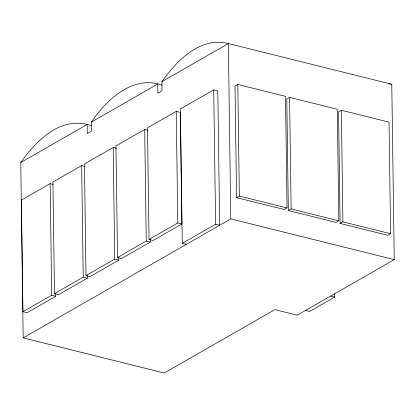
<?xml version="1.0" encoding="UTF-8"?>
<svg xmlns="http://www.w3.org/2000/svg" width="415" height="415" viewBox="0 0 415 415"><rect width="100%" height="100%" fill="white"/><g stroke="black" fill="none" stroke-linecap="round" stroke-linejoin="round"><path stroke-width="0.62" d="M91.378 122.072L157.757 84.027L157.876 93.131L162.042 90.745L161.928 81.641C176.598 60.746 200.175 36.489 228.349 43.554L391.781 84.266L394.25 259.614L297.275 315.193L274.87 309.616L164.247 373.018L23.178 337.877L20.75 162.54C35.566 141.598 58.946 117.429 87.192 124.459L87.316 133.563L91.482 131.176L91.378 122.072C106.645 99.75 132.696 74.736 162.156 85.122M20.75 162.54L87.192 124.459L91.591 125.553M161.928 81.641L228.349 43.554L230.787 218.892L23.178 337.877M53.047 184.374L50.142 183.648L21.398 200.123L22.955 311.701L27.027 312.718L55.771 296.243L55.735 293.664M85.153 166.451L81.662 165.58L52.918 182.055L54.474 293.638L58.546 294.65L87.295 278.18L87.259 275.596M116.677 148.383L113.186 147.517L84.442 163.987L85.998 275.57L90.071 276.587L118.815 260.112L118.778 257.533M147.616 130.175L144.705 129.449L115.961 145.924L117.518 257.502L121.595 258.519L150.339 242.044L150.303 239.465M176.23 111.381L147.486 127.856L149.042 239.439L153.114 240.451L181.858 223.981L180.302 112.398L176.23 111.381L177.786 222.964L149.042 239.439M182.273 243.346L215.603 224.245L219.675 225.257L217.797 90.906L213.725 89.889L180.395 108.995L182.273 243.346L186.345 244.362M237.795 84.468L235.02 86.061L236.576 197.644L284.275 209.523L287.056 207.931L285.494 96.353L237.795 84.468L239.351 196.051L236.576 197.644M289.566 97.364L286.791 98.957L288.347 210.54L336.051 222.424L338.827 220.832L337.271 109.249L289.566 97.364L291.128 208.947L288.347 210.54M341.343 110.26L338.562 111.853L340.124 223.436L387.823 235.321L390.598 233.728L389.042 122.145L341.343 110.26L342.899 221.843L340.124 223.436M22.955 311.701L51.699 295.231L55.771 296.243M54.474 293.638L83.218 277.163L87.295 278.18M85.998 275.57L114.742 259.095L118.815 260.112M117.518 257.502L146.267 241.032L150.339 242.044M334.63 293.877L334.677 297.104L309.678 311.432L305.606 310.42M388.964 83.872L391.781 84.266M239.351 196.051L287.056 207.931M291.128 208.947L338.827 220.832M342.899 221.843L390.598 233.728M230.787 218.892L394.25 259.614M177.786 222.964L181.858 223.981M330.605 296.092L334.677 297.104M213.725 89.889L215.603 224.245M144.705 129.449L146.267 241.032M113.186 147.517L114.742 259.095M81.662 165.58L83.218 277.163M50.142 183.648L51.699 295.231"/></g></svg>
